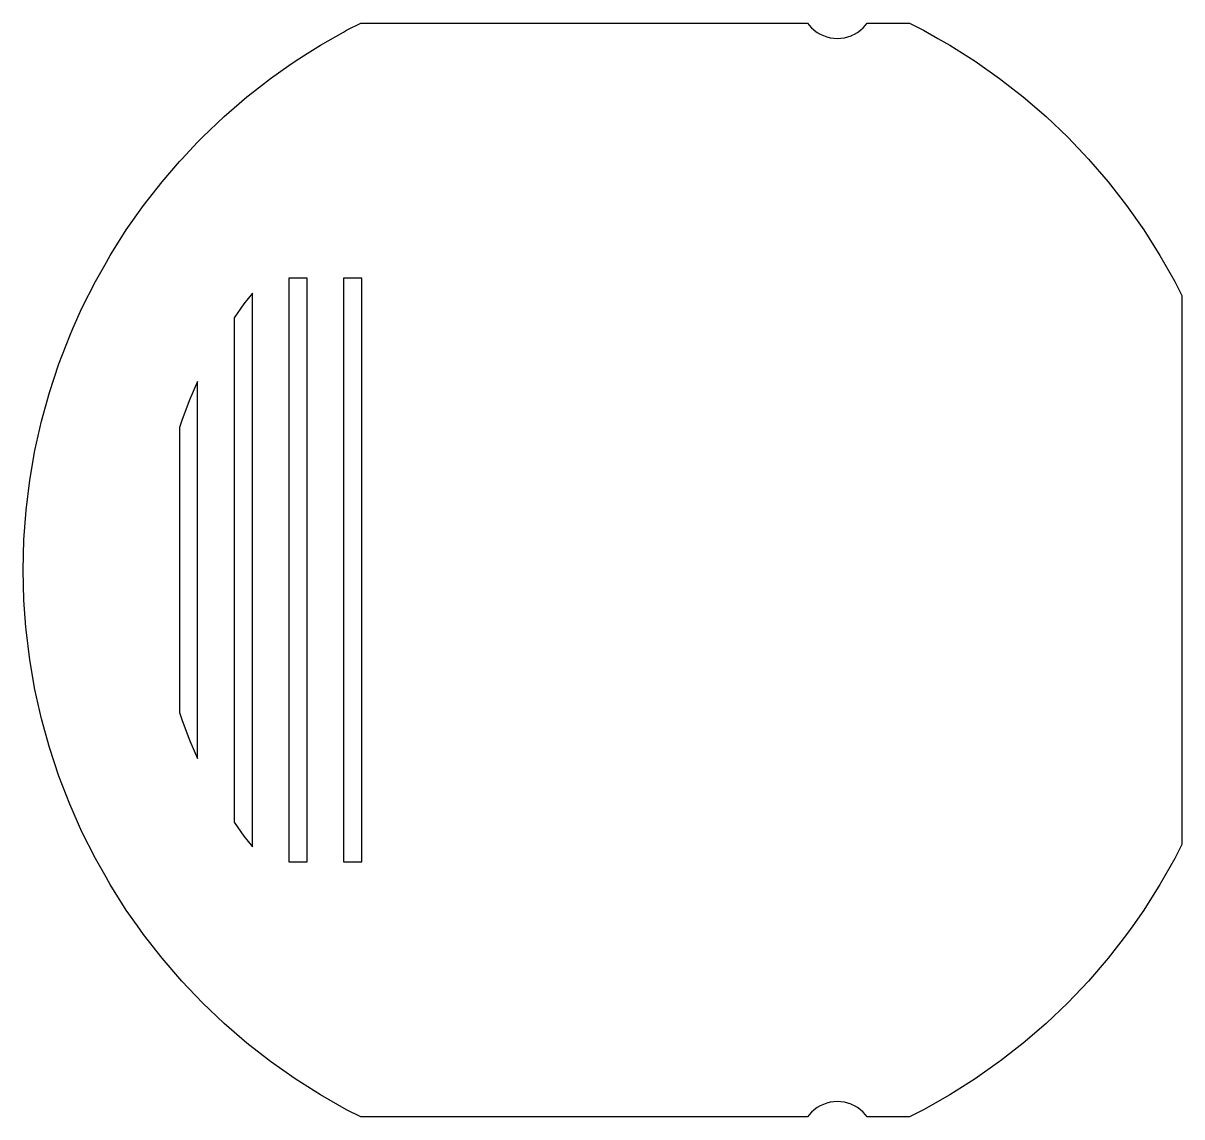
# Model space of a CAD drawing. Extents: x -594.3 to -530.7, y -128.7 to -68.7.
import ezdxf

# ---------------------------------------------------------------- set-up
doc = ezdxf.new("R2010")
doc.units = 0

msp = doc.modelspace()

# ---------------------------------------------------------------- linework, layer by layer
at = {"layer": 'Layer 1', "color": 10}
for points in [[(-594.138977, -101.990997), (-594.150146, -101.839996), (-594.26001, -100.348007), (-594.299988, -98.699997), (-594.26001, -97.052994), (-594.138977, -95.408997), (-593.937012, -93.774002), (-593.655029, -92.149994), (-593.294006, -90.542007), (-592.854004, -88.953003), (-592.336975, -87.389008), (-591.744019, -85.850998), (-591.568909, -85.455994), (-591.075989, -84.343994), (-590.335022, -82.871994), (-589.823975, -81.969574), (-589.52301, -81.438004), (-588.642029, -80.046005), (-587.692993, -78.699005), (-586.679016, -77.399002), (-585.72699, -76.296738), (-585.60199, -76.151993), (-584.726013, -75.231277), (-584.466003, -74.957993), (-583.271973, -73.822006), (-582.724976, -73.349945), (-582.023987, -72.744995), (-581.724976, -72.511597), (-580.724976, -71.731003), (-579.723999, -71.025772), (-579.377991, -70.781998), (-578.723022, -70.367752), (-577.984985, -69.901001), (-576.721985, -69.184952), (-576.551025, -69.087997), (-576.519226, -69.072006), (-575.780212, -68.699997), (-573.440002, -68.699997), (-557.05603, -68.699997), (-551.625977, -68.699997), (-551.33429, -68.699997), (-551.278198, -68.699997), (-551.26062, -68.699997), (-551.171021, -68.817001), (-551.039978, -68.960007), (-550.913269, -69.072006), (-550.911987, -69.07309), (-550.893982, -69.089005), (-550.736023, -69.203995), (-550.567993, -69.302994), (-550.390015, -69.384995), (-550.205017, -69.449997), (-550.013977, -69.496994), (-549.820007, -69.524994), (-549.624023, -69.535004), (-549.427002, -69.524994), (-549.232971, -69.496994), (-549.041992, -69.449997), (-548.864014, -69.387466), (-548.856995, -69.384995), (-548.679993, -69.302994), (-548.510986, -69.203995), (-548.353027, -69.089005), (-548.333862, -69.072006), (-548.208008, -68.960007), (-548.075989, -68.817001), (-547.987122, -68.699997), (-547.981506, -68.699997), (-547.957153, -68.699997), (-547.910461, -68.699997), (-547.847229, -68.699997), (-547.773682, -68.699997), (-547.679443, -68.699997), (-547.620972, -68.699997), (-545.666748, -68.699997), (-544.927795, -69.072006), (-544.895996, -69.087997), (-544.107544, -69.535004), (-543.461975, -69.901001), (-542.06897, -70.781998), (-540.721985, -71.731003), (-539.422974, -72.744995), (-538.174988, -73.822006), (-536.981018, -74.957993), (-535.844971, -76.151993), (-534.768005, -77.399002), (-533.755005, -78.699005), (-532.80603, -80.046005), (-531.924011, -81.438004), (-531.112, -82.871994), (-530.723999, -83.642761), (-530.723999, -85.455994), (-530.723999, -101.839996), (-530.723999, -113.757233), (-531.112, -114.528), (-531.924011, -115.962006), (-532.80603, -117.354004), (-533.418457, -118.223999), (-533.755005, -118.701996), (-534.768005, -120.001007), (-535.844971, -121.248993), (-536.981018, -122.442001), (-538.174988, -123.578995), (-539.422974, -124.654999), (-540.671997, -125.629974), (-540.721985, -125.669006), (-542.06897, -126.617996), (-543.461975, -127.5), (-544.895996, -128.311996), (-545.666748, -128.699997), (-547.620972, -128.699997), (-547.679749, -128.699997), (-547.773132, -128.699997), (-547.847229, -128.699997), (-547.910461, -128.699997), (-547.957153, -128.699997), (-547.982239, -128.699997), (-547.987671, -128.699997), (-548.075989, -128.582993), (-548.208008, -128.440994), (-548.353027, -128.311005), (-548.510986, -128.197006), (-548.679993, -128.098007), (-548.856995, -128.014999), (-548.864014, -128.012543), (-549.041992, -127.949997), (-549.232971, -127.904007), (-549.427002, -127.875), (-549.624023, -127.865997), (-549.820007, -127.875), (-550.013977, -127.904007), (-550.205017, -127.949997), (-550.390015, -128.014999), (-550.567993, -128.098007), (-550.736023, -128.197006), (-550.893982, -128.311005), (-550.911987, -128.327026), (-551.039978, -128.440994), (-551.171021, -128.582993), (-551.260071, -128.699997), (-551.278931, -128.699997), (-551.330872, -128.699997), (-551.625977, -128.699997), (-557.05603, -128.699997), (-573.440002, -128.699997), (-575.780212, -128.699997), (-576.551025, -128.311996), (-577.984985, -127.5), (-579.377991, -126.617996), (-580.724976, -125.669006), (-582.023987, -124.654999), (-583.271973, -123.578995), (-584.466003, -122.442001), (-585.60199, -121.248993), (-586.679016, -120.001007), (-587.692993, -118.701996), (-588.029541, -118.223999), (-588.642029, -117.354004), (-589.52301, -115.962006), (-589.823975, -115.430435), (-590.335022, -114.528), (-591.075989, -113.056), (-591.744019, -111.548996), (-592.336975, -110.011993), (-592.854004, -108.447006), (-593.294006, -106.858994), (-593.655029, -105.251007), (-593.937012, -103.626999), (-594.138977, -101.990997)], [(-578.723022, -114.703003), (-578.723022, -101.839996), (-578.723022, -82.697998), (-579.723999, -82.697998), (-579.723999, -101.839996), (-579.723999, -114.703003), (-578.723022, -114.703003), (-578.723022, -114.703003)], [(-575.721985, -114.703003), (-575.721985, -101.839996), (-575.721985, -82.697998), (-576.721985, -82.697998), (-576.721985, -101.839996), (-576.721985, -114.703003), (-575.721985, -114.703003)], [(-581.724976, -110.031998), (-581.724976, -101.839996), (-581.724976, -85.455994), (-581.724976, -83.503265), (-582.192993, -84.102005), (-582.724976, -84.857391), (-582.724976, -85.455994), (-582.724976, -101.839996), (-582.724976, -110.031998), (-582.724976, -112.543381), (-582.192993, -113.298004), (-581.724976, -113.896744), (-581.724976, -110.031998)], [(-584.726013, -109.035995), (-584.726013, -101.839996), (-584.726013, -88.364883), (-585.151001, -89.322006), (-585.583984, -90.445007), (-585.72699, -90.878174), (-585.72699, -101.839996), (-585.72699, -106.522827), (-585.583984, -106.955994), (-585.151001, -108.078003), (-584.726013, -109.035995)]]:
    msp.add_lwpolyline(points, dxfattribs=at)

doc.saveas('drawing.dxf')
